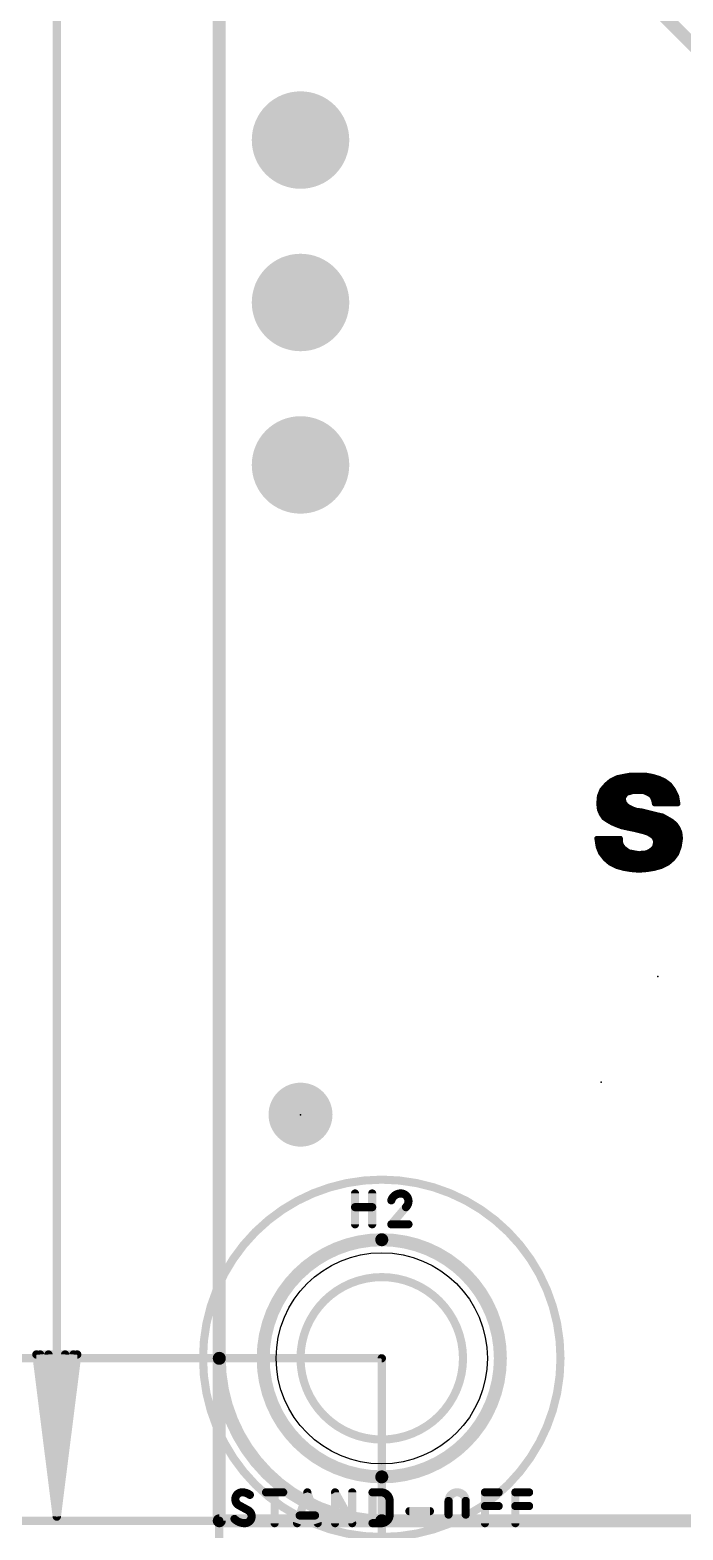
# Model space of a CAD drawing. Extents: x -33 to 53.6, y -13.2 to 65.9.
# Drawn here: x -2.96 to 7.25, y -0.14 to 23.31 of the extents above; entities that cross this region are included whole.
import ezdxf

# ---------------------------------------------------------------- set-up
doc = ezdxf.new("R2010")
doc.units = 0
for name, color, linetype in [('1', 12, 'CONTINUOUS'), ('16', 132, 'CONTINUOUS'), ('17', 110, 'CONTINUOUS'), ('20', 31, 'CONTINUOUS'), ('21', 253, 'CONTINUOUS'), ('23', 53, 'CONTINUOUS'), ('24', 53, 'CONTINUOUS'), ('25', 253, 'CONTINUOUS'), ('27', 253, 'CONTINUOUS'), ('39', 12, 'CONTINUOUS'), ('41', 12, 'CONTINUOUS'), ('42', 132, 'CONTINUOUS'), ('47', 253, 'CONTINUOUS'), ('51', 253, 'CONTINUOUS')]:
    doc.layers.add(name, color=color, linetype=linetype)

# ---------------------------------------------------------------- blocks, each defined once
blk = doc.blocks.new('PIE')
at = {"const_width": 0.5}
blk.add_lwpolyline([(0, -0.25, 1), (0, 0.25, 1), (0, -0.25)], format="xyb", dxfattribs=at)
blk = doc.blocks.new('ROUNDP')
at = {"const_width": 0.5}
blk.add_lwpolyline([(0, -0.25, 1), (0, 0.25, 1), (0, -0.25)], format="xyb", dxfattribs=at)

msp = doc.modelspace()

# ---------------------------------------------------------------- linework, layer by layer
at = {"layer": '1', "const_width": 0.2032}
for points in [[(0, 50.8), (0, 0)], [(6.77, 23.71), (10.16, 20.32)], [(0, 0), (22.86, 0)]]:
    msp.add_lwpolyline(points, dxfattribs=at)
at = {"layer": '1', "const_width": 0.1016}
for points in [[(0, 0.0508, 1), (0, -0.0508)], [(-0.0508, 0, 1), (0.0508, 0)]]:
    msp.add_lwpolyline(points, format="xyb", dxfattribs=at)
at = {"layer": '16', "const_width": 0.2032}
for points in [[(0, 0), (0, 50.8)], [(22.86, 0), (0, 0)]]:
    msp.add_lwpolyline(points, dxfattribs=at)
at = {"layer": '16', "const_width": 0.1016}
for points in [[(0, 0.0508, 1), (0, -0.0508)], [(-0.0508, 0, 1), (0.0508, 0)]]:
    msp.add_lwpolyline(points, format="xyb", dxfattribs=at)
at = {"layer": '20', "const_width": 0.2032}
for points in [[(0, 2.54), (0, 48.26)], [(20.32, 0), (2.54, 0)]]:
    msp.add_lwpolyline(points, dxfattribs=at)
at = {"layer": '20'}
for points, const_width in [([(0, 2.54, 0.4142), (2.54, 0)], 0.2032), ([(0.0508, 2.54, 1), (-0.0508, 2.54)], 0.1016), ([(-0.0508, 2.54, 1), (0.0508, 2.54)], 0.1016), ([(2.54, 0.0508, 1), (2.54, -0.0508)], 0.1016), ([(2.54, -0.0508, 1), (2.54, 0.0508)], 0.1016)]:
    msp.add_lwpolyline(points, format="xyb", dxfattribs=dict(at, const_width=const_width))
msp.add_circle((2.54, 2.54), 1.651, dxfattribs=at)
at = {"layer": '21', "const_width": 0.0762}
for points in [[(5.981, 11.431), (6.051, 11.511)], [(6.0468, 11.5062), (7.0446, 11.5062)], [(6.051, 11.511), (6.121, 11.571)], [(6.121, 11.571), (6.221, 11.621)], [(6.1438, 11.5824), (6.9354, 11.5824)], [(6.221, 11.621), (6.321, 11.641)], [(6.321, 11.641), (6.431, 11.661)], [(6.4178, 11.6586), (6.6742, 11.6586)], [(6.431, 11.661), (6.661, 11.661)], [(6.661, 11.661), (6.771, 11.641)], [(6.771, 11.641), (6.871, 11.611)], [(6.871, 11.611), (6.961, 11.571)], [(6.961, 11.571), (7.041, 11.511)], [(7.041, 11.511), (7.101, 11.431)], [(5.931, 11.211), (5.941, 11.331)], [(5.9366, 11.2776), (6.321, 11.2776)], [(5.941, 11.331), (5.981, 11.431)], [(5.9501, 11.3538), (6.3495, 11.3538)], [(5.9806, 11.43), (7.1015, 11.43)], [(6.361, 11.371), (6.321, 11.311)], [(6.321, 11.311), (6.321, 11.271)], [(6.321, 11.271), (6.331, 11.231)], [(6.331, 11.231), (6.361, 11.191)], [(6.391, 11.381), (6.361, 11.371)], [(6.431, 11.391), (6.391, 11.381)], [(6.461, 11.401), (6.431, 11.391)], [(6.631, 11.401), (6.461, 11.401)], [(6.681, 11.381), (6.631, 11.401)], [(6.721, 11.361), (6.681, 11.381)], [(6.751, 11.341), (6.721, 11.361)], [(6.7318, 11.3538), (7.1396, 11.3538)], [(6.771, 11.311), (6.751, 11.341)], [(6.791, 11.261), (6.771, 11.311)], [(6.7844, 11.2776), (7.1599, 11.2776)], [(6.801, 11.211), (6.791, 11.261)], [(7.101, 11.431), (7.151, 11.331)], [(7.151, 11.331), (7.171, 11.211)], [(5.941, 11.121), (5.931, 11.211)], [(5.9321, 11.2014), (6.3532, 11.2014)], [(5.9405, 11.1252), (6.4784, 11.1252)], [(5.971, 11.051), (5.941, 11.121)], [(6.011, 10.991), (5.971, 11.051)], [(5.9723, 11.049), (6.809, 11.049)], [(6.071, 10.951), (6.011, 10.991)], [(6.361, 11.191), (6.401, 11.161)], [(6.401, 11.161), (6.461, 11.131)], [(6.461, 11.131), (6.521, 11.111)], [(6.521, 11.111), (6.601, 11.101)], [(6.601, 11.101), (6.841, 11.041)], [(7.171, 11.211), (6.801, 11.211)], [(6.841, 11.041), (6.931, 11.021)], [(6.931, 11.021), (7.071, 10.941)], [(6.0383, 10.9728), (7.0154, 10.9728)], [(6.141, 10.911), (6.071, 10.951)], [(6.211, 10.881), (6.141, 10.911)], [(6.1746, 10.8966), (7.1243, 10.8966)], [(6.291, 10.851), (6.211, 10.881)], [(6.381, 10.831), (6.291, 10.851)], [(6.481, 10.811), (6.381, 10.831)], [(6.434, 10.8204), (7.1755, 10.8204)], [(6.641, 10.771), (6.481, 10.811)], [(6.701, 10.751), (6.641, 10.771)], [(7.071, 10.941), (7.131, 10.891)], [(7.131, 10.891), (7.171, 10.831)], [(7.171, 10.831), (7.201, 10.761)], [(7.201, 10.761), (7.211, 10.671)], [(5.921, 10.541), (5.901, 10.671)], [(5.901, 10.671), (6.271, 10.671)], [(5.9015, 10.668), (6.271, 10.668)], [(5.9132, 10.5918), (6.2787, 10.5918)], [(5.961, 10.441), (5.921, 10.541)], [(6.271, 10.671), (6.271, 10.611)], [(6.271, 10.611), (6.291, 10.561)], [(6.291, 10.561), (6.321, 10.521)], [(6.321, 10.521), (6.401, 10.461)], [(6.751, 10.721), (6.701, 10.751)], [(6.7123, 10.7442), (7.2029, 10.7442)], [(6.791, 10.691), (6.751, 10.721)], [(6.771, 10.501), (6.801, 10.531)], [(6.811, 10.651), (6.791, 10.691)], [(6.801, 10.531), (6.821, 10.611)], [(6.8025, 10.668), (7.2105, 10.668)], [(6.821, 10.611), (6.811, 10.651)], [(6.8162, 10.5918), (7.1988, 10.5918)], [(7.191, 10.541), (7.151, 10.431)], [(7.211, 10.671), (7.191, 10.541)], [(5.9312, 10.5156), (6.3282, 10.5156)], [(6.031, 10.351), (5.961, 10.441)], [(5.9622, 10.4394), (6.5206, 10.4394)], [(6.0215, 10.3632), (7.1002, 10.3632)], [(6.111, 10.281), (6.031, 10.351)], [(6.1041, 10.287), (7.0179, 10.287)], [(6.401, 10.461), (6.461, 10.451)], [(6.461, 10.451), (6.511, 10.441)], [(6.511, 10.441), (6.571, 10.431)], [(6.571, 10.431), (6.611, 10.441)], [(6.6046, 10.4394), (7.1541, 10.4394)], [(6.611, 10.441), (6.651, 10.441)], [(6.651, 10.441), (6.691, 10.451)], [(6.691, 10.451), (6.731, 10.471)], [(6.731, 10.471), (6.771, 10.501)], [(6.7856, 10.5156), (7.1818, 10.5156)], [(7.091, 10.351), (7.011, 10.281)], [(7.151, 10.431), (7.091, 10.351)], [(6.211, 10.231), (6.111, 10.281)], [(6.321, 10.201), (6.211, 10.231)], [(6.2851, 10.2108), (6.8369, 10.2108)], [(6.441, 10.181), (6.321, 10.201)], [(6.561, 10.171), (6.441, 10.181)], [(6.681, 10.181), (6.561, 10.171)], [(6.801, 10.201), (6.681, 10.181)], [(6.911, 10.231), (6.801, 10.201)], [(7.011, 10.281), (6.911, 10.231)]]:
    msp.add_lwpolyline(points, dxfattribs=at)
at = {"layer": '21', "const_width": 0.0381}
for points in [[(6.0468, 11.5252, 1), (6.0468, 11.4871)], [(6.0386, 11.5255, 1), (6.0634, 11.4965)], [(6.0653, 11.4985, 1), (6.0367, 11.5235)], [(6.1125, 11.588, 1), (6.1295, 11.554)], [(6.1334, 11.5565, 1), (6.1086, 11.5855)], [(6.1438, 11.6014, 1), (6.1438, 11.5633)], [(6.2173, 11.6397, 1), (6.2247, 11.6023)], [(6.2295, 11.604, 1), (6.2125, 11.638)], [(6.3176, 11.6597, 1), (6.3244, 11.6223)], [(6.3247, 11.6223, 1), (6.3173, 11.6597)], [(6.4178, 11.6776, 1), (6.4178, 11.6395)], [(6.431, 11.6801, 1), (6.431, 11.642)], [(6.4344, 11.6423, 1), (6.4276, 11.6797)], [(6.6644, 11.6797, 1), (6.6576, 11.6423)], [(6.661, 11.642, 1), (6.661, 11.6801)], [(6.6742, 11.6395, 1), (6.6742, 11.6776)], [(6.7765, 11.6592, 1), (6.7655, 11.6228)], [(6.7676, 11.6223, 1), (6.7744, 11.6597)], [(6.8787, 11.6284, 1), (6.8633, 11.5936)], [(6.8655, 11.5928, 1), (6.8765, 11.6292)], [(6.9354, 11.5633, 1), (6.9354, 11.6014)], [(6.9724, 11.5862, 1), (6.9496, 11.5558)], [(6.9533, 11.5536, 1), (6.9687, 11.5884)], [(7.0562, 11.5224, 1), (7.0258, 11.4996)], [(7.0296, 11.4958, 1), (7.0524, 11.5262)], [(7.0446, 11.4871, 1), (7.0446, 11.5252)], [(5.9366, 11.2967, 1), (5.9366, 11.2586)], [(5.96, 11.3294, 1), (5.922, 11.3326)], [(5.9233, 11.3381, 1), (5.9587, 11.3239)], [(5.9501, 11.3728, 1), (5.9501, 11.3347)], [(5.9806, 11.449, 1), (5.9806, 11.4109)], [(5.9667, 11.4435, 1), (5.9953, 11.4185)], [(5.9987, 11.4239, 1), (5.9633, 11.4381)], [(6.3051, 11.3216, 1), (6.3369, 11.3004)], [(6.3401, 11.311, 1), (6.302, 11.311)], [(6.3395, 11.2756, 1), (6.3025, 11.2664)], [(6.302, 11.271, 1), (6.3401, 11.271)], [(6.3462, 11.2424, 1), (6.3158, 11.2196)], [(6.321, 11.2586, 1), (6.321, 11.2967)], [(6.355, 11.3891, 1), (6.367, 11.3529)], [(6.3769, 11.3604, 1), (6.3451, 11.3816)], [(6.3495, 11.3347, 1), (6.3495, 11.3728)], [(6.3864, 11.3995, 1), (6.3956, 11.3625)], [(6.397, 11.3629, 1), (6.385, 11.3991)], [(6.425, 11.4091, 1), (6.437, 11.3729)], [(6.4356, 11.3725, 1), (6.4264, 11.4095)], [(6.461, 11.42, 1), (6.461, 11.3819)], [(6.467, 11.3829, 1), (6.455, 11.4191)], [(6.6381, 11.4187, 1), (6.6239, 11.3833)], [(6.631, 11.3819, 1), (6.631, 11.42)], [(6.6895, 11.398, 1), (6.6725, 11.364)], [(6.6739, 11.3633, 1), (6.6881, 11.3987)], [(6.7316, 11.3769, 1), (6.7104, 11.3451)], [(6.7125, 11.344, 1), (6.7295, 11.378)], [(6.7318, 11.3728, 1), (6.7318, 11.3347)], [(6.7669, 11.3516, 1), (6.7351, 11.3304)], [(6.7404, 11.3251, 1), (6.7616, 11.3569)], [(6.7887, 11.3181, 1), (6.7533, 11.3039)], [(6.7551, 11.3004, 1), (6.7869, 11.3216)], [(6.7844, 11.2967, 1), (6.7844, 11.2586)], [(6.8097, 11.2647, 1), (6.7723, 11.2573)], [(6.7733, 11.2539, 1), (6.8087, 11.2681)], [(7.118, 11.4395, 1), (7.084, 11.4225)], [(7.0858, 11.4196, 1), (7.1162, 11.4424)], [(7.1015, 11.4109, 1), (7.1015, 11.449)], [(7.1698, 11.3341, 1), (7.1322, 11.3279)], [(7.134, 11.3225, 1), (7.168, 11.3395)], [(7.1396, 11.3347, 1), (7.1396, 11.3728)], [(7.1599, 11.2586, 1), (7.1599, 11.2967)], [(5.9499, 11.2131, 1), (5.9121, 11.2089)], [(5.912, 11.2126, 1), (5.95, 11.2094)], [(5.9321, 11.2205, 1), (5.9321, 11.1824)], [(5.9405, 11.1443, 1), (5.9405, 11.1062)], [(5.9585, 11.1285, 1), (5.9235, 11.1135)], [(5.9221, 11.1189, 1), (5.9599, 11.1231)], [(5.9869, 11.0616, 1), (5.9551, 11.0404)], [(5.9723, 11.0681, 1), (5.9723, 11.03)], [(5.9535, 11.0435, 1), (5.9885, 11.0585)], [(6.0216, 11.0069, 1), (6.0004, 10.9751)], [(6.3125, 11.2264, 1), (6.3495, 11.2356)], [(6.3724, 11.2062, 1), (6.3496, 11.1758)], [(6.3458, 11.1796, 1), (6.3762, 11.2024)], [(6.3532, 11.1824, 1), (6.3532, 11.2205)], [(6.4095, 11.178, 1), (6.3925, 11.144)], [(6.3896, 11.1458, 1), (6.4124, 11.1762)], [(6.467, 11.1491, 1), (6.455, 11.1129)], [(6.4525, 11.114, 1), (6.4695, 11.148)], [(6.4784, 11.1062, 1), (6.4784, 11.1443)], [(6.5234, 11.1299, 1), (6.5186, 11.0921)], [(6.515, 11.0929, 1), (6.527, 11.1291)], [(6.6056, 11.1195, 1), (6.5964, 11.0825)], [(6.5986, 11.0821, 1), (6.6034, 11.1199)], [(6.801, 11.2301, 1), (6.801, 11.192)], [(6.7823, 11.2073, 1), (6.8197, 11.2147)], [(6.809, 11.03, 1), (6.809, 11.0681)], [(6.8451, 11.0596, 1), (6.8369, 11.0224)], [(6.8364, 11.0225, 1), (6.8456, 11.0595)], [(6.9405, 11.0375, 1), (6.9215, 11.0045)], [(6.9269, 11.0024, 1), (6.9351, 11.0396)], [(7.1522, 11.2079, 1), (7.1898, 11.2141)], [(7.171, 11.192, 1), (7.171, 11.2301)], [(5.9951, 10.9804, 1), (6.0269, 11.0016)], [(6.0383, 10.9919, 1), (6.0383, 10.9538)], [(6.0805, 10.9675, 1), (6.0615, 10.9345)], [(6.0604, 10.9351, 1), (6.0816, 10.9669)], [(6.1485, 10.9285, 1), (6.1335, 10.8935)], [(6.1315, 10.8945, 1), (6.1505, 10.9275)], [(6.1746, 10.9157, 1), (6.1746, 10.8776)], [(6.2177, 10.8988, 1), (6.2043, 10.8632)], [(6.2035, 10.8635, 1), (6.2185, 10.8985)], [(6.2951, 10.8696, 1), (6.2869, 10.8324)], [(6.2843, 10.8332, 1), (6.2977, 10.8688)], [(6.3847, 10.8497, 1), (6.3773, 10.8123)], [(6.3769, 10.8124, 1), (6.3851, 10.8496)], [(6.434, 10.8395, 1), (6.434, 10.8014)], [(6.4856, 10.8295, 1), (6.4764, 10.7925)], [(6.4773, 10.7923, 1), (6.4847, 10.8297)], [(6.647, 10.7891, 1), (6.635, 10.7529)], [(6.6364, 10.7525, 1), (6.6456, 10.7895)], [(7.0154, 10.9538, 1), (7.0154, 10.9919)], [(7.0832, 10.9556, 1), (7.0588, 10.9264)], [(7.0615, 10.9245, 1), (7.0805, 10.9575)], [(7.1469, 10.9016, 1), (7.1151, 10.8804)], [(7.1188, 10.8764, 1), (7.1432, 10.9056)], [(7.1243, 10.8776, 1), (7.1243, 10.9157)], [(7.1885, 10.8385, 1), (7.1535, 10.8235)], [(7.1551, 10.8204, 1), (7.1869, 10.8416)], [(7.1755, 10.8014, 1), (7.1755, 10.8395)], [(7.2199, 10.7631, 1), (7.1821, 10.7589)], [(5.9198, 10.6739, 1), (5.8822, 10.6681)], [(5.901, 10.6901, 1), (5.901, 10.652)], [(5.9015, 10.6871, 1), (5.9015, 10.649)], [(5.9132, 10.6109, 1), (5.9132, 10.5728)], [(5.9387, 10.5481, 1), (5.9033, 10.5339)], [(5.9022, 10.5381, 1), (5.9398, 10.5439)], [(6.29, 10.671, 1), (6.2519, 10.671)], [(6.2887, 10.6181, 1), (6.2533, 10.6039)], [(6.2519, 10.611, 1), (6.29, 10.611)], [(6.271, 10.652, 1), (6.271, 10.6901)], [(6.271, 10.649, 1), (6.271, 10.6871)], [(6.3062, 10.5724, 1), (6.2758, 10.5496)], [(6.2733, 10.5539, 1), (6.3087, 10.5681)], [(6.2787, 10.5728, 1), (6.2787, 10.6109)], [(6.3324, 10.5362, 1), (6.3096, 10.5058)], [(6.7108, 10.7673, 1), (6.6912, 10.7347)], [(6.7123, 10.7633, 1), (6.7123, 10.7252)], [(6.695, 10.7329, 1), (6.707, 10.7691)], [(6.7624, 10.7362, 1), (6.7396, 10.7058)], [(6.7412, 10.7047, 1), (6.7608, 10.7373)], [(6.808, 10.6995, 1), (6.774, 10.6825)], [(6.7796, 10.6758, 1), (6.8024, 10.7062)], [(6.8025, 10.6871, 1), (6.8025, 10.649)], [(6.8145, 10.5175, 1), (6.7875, 10.5445)], [(6.8295, 10.6556, 1), (6.7925, 10.6464)], [(6.794, 10.6425, 1), (6.828, 10.6595)], [(6.8162, 10.6109, 1), (6.8162, 10.5728)], [(6.8395, 10.6064, 1), (6.8025, 10.6156)], [(6.8025, 10.6064, 1), (6.8395, 10.6156)], [(7.1722, 10.5439, 1), (7.2098, 10.5381)], [(7.2089, 10.5345, 1), (7.1731, 10.5475)], [(7.1835, 10.7535, 1), (7.2185, 10.7685)], [(7.1921, 10.6689, 1), (7.2299, 10.6731)], [(7.2298, 10.6681, 1), (7.1922, 10.6739)], [(7.1988, 10.5728, 1), (7.1988, 10.6109)], [(7.2029, 10.7252, 1), (7.2029, 10.7633)], [(7.2105, 10.649, 1), (7.2105, 10.6871)], [(5.9312, 10.5347, 1), (5.9312, 10.4966)], [(5.976, 10.4527, 1), (5.946, 10.4293)], [(5.9622, 10.4585, 1), (5.9622, 10.4204)], [(5.9433, 10.4339, 1), (5.9787, 10.4481)], [(6.0215, 10.3823, 1), (6.0215, 10.3442)], [(6.0435, 10.3653, 1), (6.0185, 10.3367)], [(6.016, 10.3393, 1), (6.046, 10.3627)], [(6.1041, 10.3061, 1), (6.1041, 10.268)], [(6.3058, 10.5096, 1), (6.3362, 10.5324)], [(6.3282, 10.4966, 1), (6.3282, 10.5347)], [(6.4041, 10.4798, 1), (6.3979, 10.4422)], [(6.3896, 10.4458, 1), (6.4124, 10.4762)], [(6.4647, 10.4697, 1), (6.4573, 10.4323)], [(6.4579, 10.4322, 1), (6.4641, 10.4698)], [(6.5141, 10.4598, 1), (6.5079, 10.4222)], [(6.5073, 10.4223, 1), (6.5147, 10.4597)], [(6.5206, 10.4204, 1), (6.5206, 10.4585)], [(6.5664, 10.4495, 1), (6.5756, 10.4125)], [(6.5679, 10.4122, 1), (6.5741, 10.4498)], [(6.6046, 10.4585, 1), (6.6046, 10.4204)], [(6.611, 10.4601, 1), (6.611, 10.422)], [(6.6156, 10.4225, 1), (6.6064, 10.4595)], [(6.6464, 10.4595, 1), (6.6556, 10.4225)], [(6.651, 10.422, 1), (6.651, 10.4601)], [(6.6825, 10.468, 1), (6.6995, 10.434)], [(6.6956, 10.4325, 1), (6.6864, 10.4695)], [(6.7196, 10.4862, 1), (6.7424, 10.4558)], [(6.7395, 10.454, 1), (6.7225, 10.488)], [(6.7575, 10.5145, 1), (6.7845, 10.4875)], [(6.7824, 10.4858, 1), (6.7596, 10.5162)], [(6.7856, 10.5347, 1), (6.7856, 10.4966)], [(6.7825, 10.5356, 1), (6.8195, 10.5264)], [(7.0179, 10.268, 1), (7.0179, 10.3061)], [(7.0758, 10.3624, 1), (7.1062, 10.3396)], [(7.1035, 10.3367, 1), (7.0785, 10.3653)], [(7.1002, 10.3442, 1), (7.1002, 10.3823)], [(7.1331, 10.4375, 1), (7.1689, 10.4245)], [(7.1662, 10.4196, 1), (7.1358, 10.4424)], [(7.1541, 10.4204, 1), (7.1541, 10.4585)], [(7.1818, 10.4966, 1), (7.1818, 10.5347)], [(6.1195, 10.298, 1), (6.1025, 10.264)], [(6.0985, 10.2667, 1), (6.1235, 10.2953)], [(6.216, 10.2494, 1), (6.206, 10.2126)], [(6.2025, 10.214, 1), (6.2195, 10.248)], [(6.2851, 10.2299, 1), (6.2851, 10.1918)], [(6.3241, 10.2198, 1), (6.3179, 10.1822)], [(6.316, 10.1826, 1), (6.326, 10.2194)], [(6.4426, 10.2, 1), (6.4394, 10.162)], [(6.4379, 10.1622, 1), (6.4441, 10.1998)], [(6.5594, 10.19, 1), (6.5626, 10.152)], [(6.5594, 10.152, 1), (6.5626, 10.19)], [(6.6779, 10.1998, 1), (6.6841, 10.1622)], [(6.6826, 10.162, 1), (6.6794, 10.2)], [(6.796, 10.2194, 1), (6.806, 10.1826)], [(6.8041, 10.1822, 1), (6.7979, 10.2198)], [(6.8369, 10.1918, 1), (6.8369, 10.2299)], [(6.9025, 10.248, 1), (6.9195, 10.214)], [(6.916, 10.2126, 1), (6.906, 10.2494)], [(6.9985, 10.2953, 1), (7.0235, 10.2667)], [(7.0195, 10.264, 1), (7.0025, 10.298)]]:
    msp.add_lwpolyline(points, format="xyb", dxfattribs=at)
at = {"layer": '23'}
for p in [(6.858, 8.509), (5.969, 6.858), (1.27, 6.35), (2.54, 2.54), (0, 0)]:
    msp.add_point(p, dxfattribs=at)
at = {"layer": '24'}
msp.add_point((1.27, 6.35), dxfattribs=at)
at = {"layer": '25'}
for points, const_width in [([(2.1542, 5.1181, 1), (2.0907, 5.1181)], 0.0635), ([(2.4223, 5.1181, 1), (2.3588, 5.1181)], 0.0635), ([(2.8369, 5.1181, 0.3252), (2.6894, 5.0109)], 0.127), ([(2.9575, 4.9974, 0.4142), (2.8369, 5.1181)], 0.127), ([(2.8369, 5.1498, 1), (2.8369, 5.0863)], 0.0635), ([(2.8369, 5.0864, 1), (2.8369, 5.1498)], 0.0635), ([(2.1225, 4.9354, 1), (2.1225, 4.8719)], 0.0635), ([(2.3906, 4.8719, 1), (2.3906, 4.9354)], 0.0635), ([(2.6592, 5.0206, 1), (2.7196, 5.0011)], 0.0635), ([(2.9173, 4.9036, 0.2053), (2.9575, 4.9974)], 0.127), ([(2.8954, 4.9266, 1), (2.9392, 4.8806)], 0.0635), ([(2.9415, 4.883, 1), (2.8931, 4.9242)], 0.0635), ([(2.9893, 4.9974, 1), (2.9258, 4.9974)], 0.0635), ([(2.9258, 4.9974, 1), (2.9893, 4.9974)], 0.0635), ([(2.6894, 4.6673, 1), (2.6894, 4.6038)], 0.0635), ([(2.9575, 4.6038, 1), (2.9575, 4.6673)], 0.0635), ([(2.0907, 4.6355, 1), (2.1542, 4.6355)], 0.0635), ([(2.3588, 4.6355, 1), (2.4223, 4.6355)], 0.0635), ([(2.6652, 4.6561, 1), (2.7136, 4.6149)], 0.0635)]:
    msp.add_lwpolyline(points, format="xyb", dxfattribs=dict(at, const_width=const_width))
at = {"layer": '25', "const_width": 0.127}
for points in [[(2.1225, 4.6355), (2.1225, 5.1181)], [(2.3906, 5.1181), (2.3906, 4.6355)], [(2.1225, 4.9036), (2.3906, 4.9036)], [(2.9173, 4.9036), (2.6894, 4.6355)], [(2.6894, 4.6355), (2.9575, 4.6355)]]:
    msp.add_lwpolyline(points, dxfattribs=at)
at = {"layer": '27'}
for points, const_width in [([(0.3579, 0.4445, 0.4142), (0.2506, 0.3373)], 0.127), ([(0.4785, 0.4043, 0.1623), (0.3579, 0.4445)], 0.127), ([(0.3579, 0.4762, 1), (0.3579, 0.4128)], 0.0635), ([(0.3579, 0.4127, 1), (0.3579, 0.4762)], 0.0635), ([(0.731, 0.4763, 1), (0.731, 0.4128)], 0.0635), ([(0.8968, 0.4445, 1), (0.8333, 0.4445)], 0.0635), ([(0.9991, 0.4128, 1), (0.9991, 0.4763)], 0.0635), ([(1.4072, 0.4545, 1), (1.347, 0.4345)], 0.0635), ([(1.4072, 0.4345, 1), (1.347, 0.4545)], 0.0635), ([(1.8417, 0.4445, 1), (1.7782, 0.4445)], 0.0635), ([(1.8377, 0.4599, 1), (1.7822, 0.4291)], 0.0635), ([(2.1099, 0.4445, 1), (2.0464, 0.4445)], 0.0635), ([(2.3952, 0.4763, 1), (2.3952, 0.4128)], 0.0635), ([(2.427, 0.4445, 1), (2.3635, 0.4445)], 0.0635), ([(2.5293, 0.4763, 1), (2.5293, 0.4128)], 0.0635), ([(2.6633, 0.3104, 0.4142), (2.5293, 0.4445)], 0.127), ([(2.5293, 0.4128, 1), (2.5293, 0.4763)], 0.0635), ([(3.852, 0.3104, 1), (3.5839, 0.3104)], 0.127), ([(4.1528, 0.4763, 1), (4.1528, 0.4128)], 0.0635), ([(4.1845, 0.4445, 1), (4.121, 0.4445)], 0.0635), ([(4.3673, 0.4128, 1), (4.3673, 0.4763)], 0.0635), ([(4.66, 0.4445, 1), (4.5965, 0.4445)], 0.0635), ([(4.6283, 0.4763, 1), (4.6283, 0.4128)], 0.0635), ([(4.8428, 0.4128, 1), (4.8428, 0.4763)], 0.0635), ([(0.2506, 0.3373, 0.2656), (0.3043, 0.2434)], 0.127), ([(0.2824, 0.3373, 1), (0.2189, 0.3373)], 0.0635), ([(0.2189, 0.3373, 1), (0.2824, 0.3373)], 0.0635), ([(0.3195, 0.2713, 1), (0.2891, 0.2155)], 0.0635), ([(0.2881, 0.2161, 1), (0.3204, 0.2708)], 0.0635), ([(0.4595, 0.3789, 1), (0.4976, 0.4297)], 0.0635), ([(2.6951, 0.3104, 1), (2.6316, 0.3104)], 0.0635), ([(2.6316, 0.3104, 1), (2.6951, 0.3104)], 0.0635), ([(3.6157, 0.3104, 1), (3.5522, 0.3104)], 0.0635), ([(3.5522, 0.3104, 1), (3.6157, 0.3104)], 0.0635), ([(3.8838, 0.3104, 1), (3.8203, 0.3104)], 0.0635), ([(3.8203, 0.3104, 1), (3.8838, 0.3104)], 0.0635), ([(4.1528, 0.2618, 1), (4.1528, 0.1983)], 0.0635), ([(4.3673, 0.1983, 1), (4.3673, 0.2618)], 0.0635), ([(4.6283, 0.2618, 1), (4.6283, 0.1983)], 0.0635), ([(4.8428, 0.1983, 1), (4.8428, 0.2618)], 0.0635), ([(0.2372, 0.0289, 0.2), (0.3981, -0.0381)], 0.127), ([(0.2598, 0.0513, 1), (0.2147, 0.0066)], 0.0635), ([(0.3981, -0.0381, 0.4142), (0.5053, 0.0691)], 0.127), ([(0.3981, -0.0064, 1), (0.3981, -0.0698)], 0.0635), ([(0.3981, -0.0698, 1), (0.3981, -0.0064)], 0.0635), ([(0.5053, 0.0691, 0.2656), (0.4517, 0.163)], 0.127), ([(0.4678, 0.1903, 1), (0.4356, 0.1356)], 0.0635), ([(0.4365, 0.1351, 1), (0.4669, 0.1909)], 0.0635), ([(0.5371, 0.0691, 1), (0.4736, 0.0691)], 0.0635), ([(0.4736, 0.0691, 1), (0.5371, 0.0691)], 0.0635), ([(1.1861, -0.0281, 1), (1.2464, -0.0481)], 0.0635), ([(1.2565, 0.1143, 1), (1.2565, 0.0508)], 0.0635), ([(1.4978, 0.0508, 1), (1.4978, 0.1143)], 0.0635), ([(1.5079, -0.0481, 1), (1.5681, -0.0281)], 0.0635), ([(2.0503, -0.0535, 1), (2.1059, -0.0227)], 0.0635), ([(2.3952, -0.0064, 1), (2.3952, -0.0698)], 0.0635), ([(2.5293, -0.0381, 0.4142), (2.6633, 0.096)], 0.127), ([(2.5293, -0.0064, 1), (2.5293, -0.0698)], 0.0635), ([(2.5293, -0.0698, 1), (2.5293, -0.0064)], 0.0635), ([(2.6951, 0.096, 1), (2.6316, 0.096)], 0.0635), ([(2.6316, 0.096, 1), (2.6951, 0.096)], 0.0635), ([(2.9719, 0.1813, 1), (2.9719, 0.1178)], 0.0635), ([(3.2936, 0.1178, 1), (3.2936, 0.1813)], 0.0635), ([(3.5839, 0.096, 1), (3.852, 0.096)], 0.127), ([(3.6157, 0.096, 1), (3.5522, 0.096)], 0.0635), ([(3.5522, 0.096, 1), (3.6157, 0.096)], 0.0635), ([(3.8838, 0.096, 1), (3.8203, 0.096)], 0.0635), ([(3.8203, 0.096, 1), (3.8838, 0.096)], 0.0635), ([(0.8333, -0.0381, 1), (0.8968, -0.0381)], 0.0635), ([(1.7782, -0.0381, 1), (1.8417, -0.0381)], 0.0635), ([(2.0464, -0.0381, 1), (2.1099, -0.0381)], 0.0635), ([(2.3635, -0.0381, 1), (2.427, -0.0381)], 0.0635), ([(4.121, -0.0381, 1), (4.1845, -0.0381)], 0.0635), ([(4.5965, -0.0381, 1), (4.66, -0.0381)], 0.0635)]:
    msp.add_lwpolyline(points, format="xyb", dxfattribs=dict(at, const_width=const_width))
at = {"layer": '27', "const_width": 0.127}
for points in [[(0.731, 0.4445), (0.9991, 0.4445)], [(0.8651, -0.0381), (0.8651, 0.4445)], [(1.2163, -0.0381), (1.3771, 0.4445)], [(1.3771, 0.4445), (1.538, -0.0381)], [(1.81, -0.0381), (1.81, 0.4445)], [(1.81, 0.4445), (2.0781, -0.0381)], [(2.0781, -0.0381), (2.0781, 0.4445)], [(2.3952, -0.0381), (2.3952, 0.4445)], [(2.3952, 0.4445), (2.5293, 0.4445)], [(4.1528, -0.0381), (4.1528, 0.4445)], [(4.1528, 0.4445), (4.3673, 0.4445)], [(4.6283, -0.0381), (4.6283, 0.4445)], [(4.6283, 0.4445), (4.8428, 0.4445)], [(0.4517, 0.163), (0.3043, 0.2434)], [(2.6633, 0.3104), (2.6633, 0.096)], [(3.5839, 0.096), (3.5839, 0.3104)], [(3.852, 0.3104), (3.852, 0.096)], [(4.1528, 0.23), (4.3673, 0.23)], [(4.6283, 0.23), (4.8428, 0.23)], [(1.4978, 0.0825), (1.2565, 0.0825)], [(2.5293, -0.0381), (2.3952, -0.0381)], [(2.9719, 0.1496), (3.2936, 0.1496)]]:
    msp.add_lwpolyline(points, dxfattribs=at)
at = {"layer": '39', "const_width": 0.127}
msp.add_lwpolyline([(2.54, -0.254, 1), (2.54, 5.334, 1), (2.54, -0.254)], format="xyb", dxfattribs=at)
at = {"layer": '41'}
for points, const_width in [([(2.54, 4.3942, 1), (2.54, 0.6858)], 0.2032), ([(2.54, 0.6858, 1), (2.54, 4.3942)], 0.2032), ([(2.54, 4.445, 1), (2.54, 4.3434)], 0.1016), ([(2.54, 4.3434, 1), (2.54, 4.445)], 0.1016), ([(2.54, 0.7366, 1), (2.54, 0.635)], 0.1016), ([(2.54, 0.635, 1), (2.54, 0.7366)], 0.1016)]:
    msp.add_lwpolyline(points, format="xyb", dxfattribs=dict(at, const_width=const_width))
at = {"layer": '42'}
for points, const_width in [([(2.54, 4.3942, 1), (2.54, 0.6858)], 0.2032), ([(2.54, 0.6858, 1), (2.54, 4.3942)], 0.2032), ([(2.54, 4.445, 1), (2.54, 4.3434)], 0.1016), ([(2.54, 4.3434, 1), (2.54, 4.445)], 0.1016), ([(2.54, 0.7366, 1), (2.54, 0.635)], 0.1016), ([(2.54, 0.635, 1), (2.54, 0.7366)], 0.1016)]:
    msp.add_lwpolyline(points, format="xyb", dxfattribs=dict(at, const_width=const_width))
at = {"layer": '47', "const_width": 0.13}
for points in [[(-2.54, 0.065), (-2.54, 50.735)], [(2.54, 2.54), (-8.3, 2.54)], [(-2.54, 0.065), (-2.8592, 2.6)], [(-2.8592, 2.6), (-2.2208, 2.6)], [(-2.54, 0.065), (-2.8, 2.6)], [(-2.54, 0.065), (-2.67, 2.6)], [(-2.2208, 2.6), (-2.54, 0.065)], [(-2.41, 2.6), (-2.54, 0.065)], [(-2.28, 2.6), (-2.54, 0.065)], [(0, 2.54), (0, -4.49)], [(2.54, 2.54), (2.54, -4.49)], [(2.54, 0), (-8.3, 0)], [(0, 0), (-4.49, 0)]]:
    msp.add_lwpolyline(points, dxfattribs=at)
at = {"layer": '47', "const_width": 0.065}
for points in [[(-2.827, 2.6041, 1), (-2.8915, 2.5959)], [(-2.8592, 2.6325, 1), (-2.8592, 2.5675)], [(-2.7677, 2.6033, 1), (-2.8323, 2.5967)], [(-2.6375, 2.6017, 1), (-2.7025, 2.5983)], [(-2.3775, 2.5983, 1), (-2.4425, 2.6017)], [(-2.2477, 2.5967, 1), (-2.3123, 2.6033)], [(-2.1885, 2.5959, 1), (-2.253, 2.6041)], [(-2.2208, 2.5675, 1), (-2.2208, 2.6325)], [(0.0325, 2.54, 1), (-0.0325, 2.54)], [(2.5725, 2.54, 1), (2.5075, 2.54)], [(2.54, 2.5075, 1), (2.54, 2.5725)], [(-2.5722, 0.0691, 1), (-2.5078, 0.0609)], [(-2.5723, 0.0683, 1), (-2.5077, 0.0617)], [(-2.5725, 0.0633, 1), (-2.5075, 0.0667)], [(-2.5725, 0.0667, 1), (-2.5075, 0.0633)], [(-2.5725, 0.065, 1), (-2.5075, 0.065)], [(-2.5723, 0.0617, 1), (-2.5077, 0.0683)], [(-2.5722, 0.0609, 1), (-2.5078, 0.0691)], [(0, -0.0325, 1), (0, 0.0325)], [(2.54, -0.0325, 1), (2.54, 0.0325)]]:
    msp.add_lwpolyline(points, format="xyb", dxfattribs=at)
at = {"layer": '51', "const_width": 0.127}
for points in [[(0, 0), (0, 50.8)], [(22.86, 0), (0, 0)]]:
    msp.add_lwpolyline(points, dxfattribs=at)
at = {"layer": '51'}
for points, const_width in [([(2.54, 1.27, 1), (2.54, 3.81, 1), (2.54, 1.27)], 0.127), ([(0, 0.0318, 1), (0, -0.0318)], 0.0635), ([(-0.0318, 0, 1), (0.0318, 0)], 0.0635)]:
    msp.add_lwpolyline(points, format="xyb", dxfattribs=dict(at, const_width=const_width))

# ---------------------------------------------------------------- block references
at = {"layer": '1'}
msp.add_blockref('PIE', (1.27, 6.35), dxfattribs=at)
at = {"layer": '16'}
msp.add_blockref('PIE', (1.27, 6.35), dxfattribs=at)
at = {"layer": '17', "xscale": 1.524, "yscale": 1.524}
for p in [(1.27, 21.59), (1.27, 21.59), (1.27, 19.05), (1.27, 19.05), (1.27, 16.51), (1.27, 16.51)]:
    msp.add_blockref('ROUNDP', p, dxfattribs=at)

doc.saveas('drawing.dxf')
